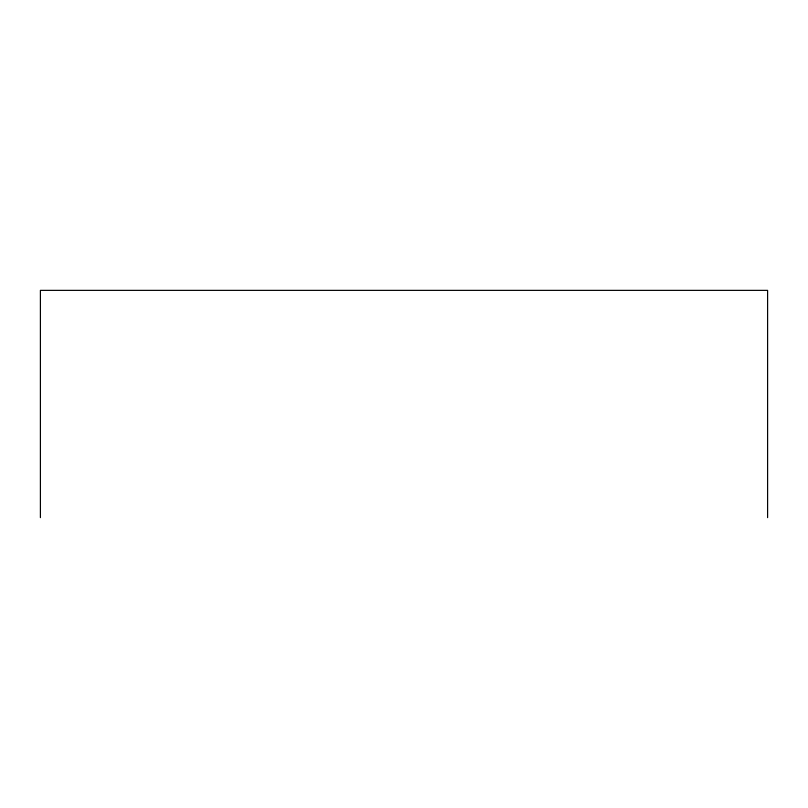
<?xml version="1.0" encoding="UTF-8"?>
<svg xmlns="http://www.w3.org/2000/svg" width="808" height="808" viewBox="0 0 808 808"><rect width="100%" height="100%" fill="white"/><g stroke="black" fill="none" stroke-linecap="round" stroke-linejoin="round"><path stroke-width="1.21" d="M767.6 517.635L767.6 290.365L40.4 290.365L40.4 517.635"/></g></svg>
